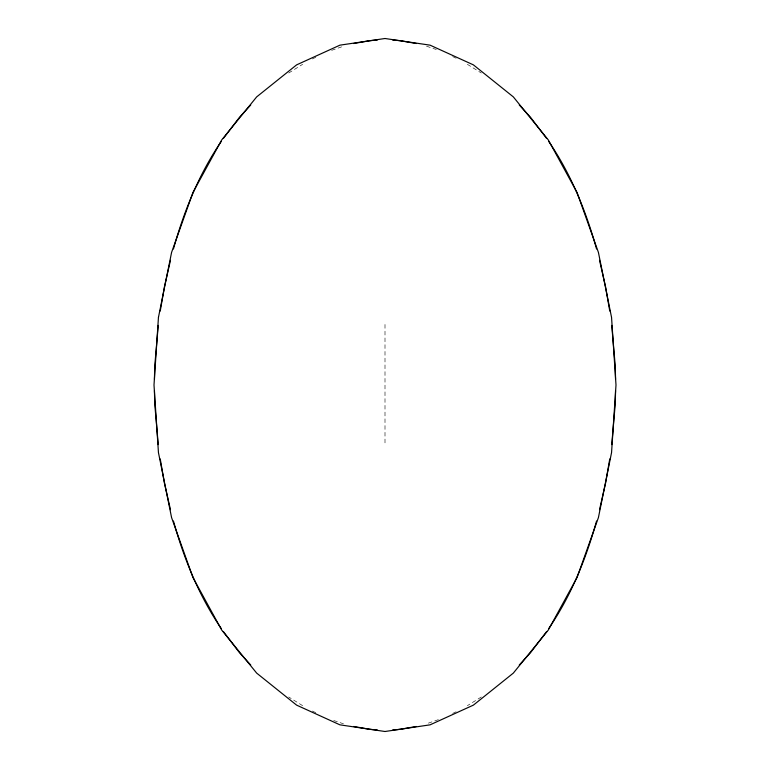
<?xml version="1.0" encoding="UTF-8"?>
<svg xmlns="http://www.w3.org/2000/svg" width="770" height="770" viewBox="0 0 770 770"><rect width="100%" height="100%" fill="white"/><g stroke="black" fill="none" stroke-linecap="round" stroke-linejoin="round"><path stroke-width="0.58" stroke-dasharray="3.85 2.89" d="M288.683 73.025L302.658 64.305M481.317 696.975L467.342 705.695M312.322 58.963L317.327 56.576M452.673 713.424L457.678 711.037M331.639 50.348L343.458 46.219M438.361 719.652L426.551 723.781M426.551 46.219L436.292 49.501M333.718 720.499L343.449 723.781M452.673 56.576L457.678 58.963M312.322 711.037L317.327 713.424M467.342 64.305L481.317 73.025M302.658 705.695L288.683 696.975M385 324.459L385 445.541"/><path stroke-width="1.16" d="M158.254 325.383L154.885 364.47A461.22 461.22 0 0 0 154.462 379.36M611.746 444.617L615.115 405.53A461.22 461.22 0 0 0 615.538 390.64M160.247 311.022L164.424 286.873L170.478 260.27M609.753 458.978L605.576 483.127L599.522 509.73M173.452 248.97C184.001 211.076 199.035 174.02 221.298 141.43M596.548 521.03C585.999 558.924 570.965 595.98 548.702 628.57M223.319 138.504L239.528 117.233L250.741 104.99M546.681 631.496L530.472 652.768L519.259 665.01M353.661 43.524L369.379 40.772A136.088 136.088 0 0 1 377.262 40.088M416.339 726.476L400.621 729.229A136.088 136.088 0 0 1 392.739 729.912M416.339 43.524L400.631 40.772A136.088 136.088 0 0 0 392.739 40.088M353.661 726.476L369.379 729.229A136.088 136.088 0 0 0 377.262 729.912M519.259 104.99L530.472 117.233L546.681 138.504M250.741 665.01L239.528 652.768L223.319 631.496M548.702 141.43C570.965 174.02 585.999 211.076 596.548 248.97M221.298 628.57C199.035 595.98 184.001 558.924 173.452 521.03M599.522 260.27L605.576 286.873L609.753 311.022M170.478 509.73L164.424 483.127L160.247 458.978M611.746 325.383L615.115 364.47A461.22 461.22 0 0 1 615.538 379.36M158.254 444.617L154.885 405.53A461.22 461.22 0 0 1 154.462 390.64M158.447 317.404L154 385L158.447 452.596L171.585 517.604L192.933 577.51L221.664 630.014L256.67 673.105L296.604 705.128L339.936 724.84L385 731.5L430.064 724.84L473.396 705.128L513.33 673.105L548.336 630.014L577.067 577.51L598.415 517.604L611.553 452.596L616 385L611.553 317.404L598.415 252.396L577.067 192.49L548.336 139.986L513.33 96.895L473.396 64.873L430.064 45.161L385 38.5L339.936 45.161L296.604 64.873L256.67 96.895L221.664 139.986L192.933 192.49L171.585 252.396L158.447 317.404"/></g></svg>
